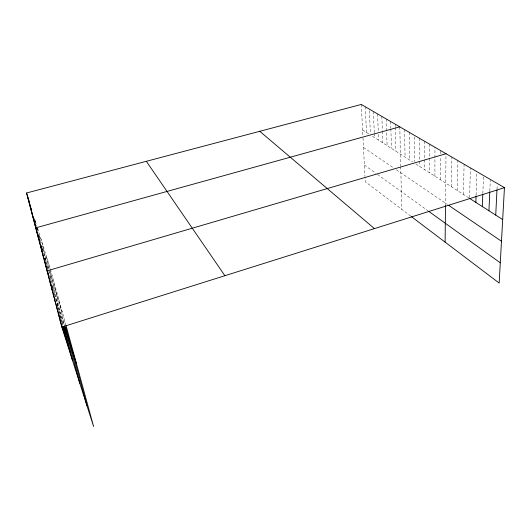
<?xml version="1.0" encoding="UTF-8"?>
<svg xmlns="http://www.w3.org/2000/svg" width="531" height="531" viewBox="0 0 531 531"><rect width="100%" height="100%" fill="white"/><g stroke="black" fill="none" stroke-linecap="round" stroke-linejoin="round"><path stroke-width="0.4" stroke-dasharray="2.65 1.99" d="M434.902 176.192L434.962 147.273M440.252 179.617L440.385 156.937M440.405 153.691L440.425 150.452M445.482 205.451L446.013 153.705M451.469 186.793L451.908 157.13M457.357 190.556L457.934 160.634M463.384 194.412L464.107 164.218M469.57 197.532L470.426 167.896M476.101 195.109L476.845 173.272M482.832 193.47L483.502 176.325M489.821 190.994L490.292 180.288M497.016 189.182L497.222 185.133M362.593 129.942L369.138 134.124M372.477 136.268L412.547 161.895M415.839 163.999L468.86 197.917M363.496 147.465L393.902 168.135M396.411 169.84L447.394 204.481M364.399 165.061L376.041 173.431M377.382 174.4L427.886 210.734M410.742 216.13L365.255 181.695L365.009 176.982M55.709 299.139L58.191 306.971M57.029 304.263L60.036 313.741L58.443 307.754M58.968 311.345L59.459 312.898M60.448 316.011L61.682 319.894M60.381 316.808L62.87 324.647M61.078 320.06L61.583 321.64M61.835 322.436L62.592 324.806M45.049 258.159L46.038 261.305L45.228 258.265M47.086 266.071L48.069 269.184M49.702 275.888L50.704 279.054M50.359 278.768L51.341 281.875M52.483 286.315L53.97 291.015M52.41 286.919L55.41 296.398M54.421 294.154L64.311 325.37M34.508 218.387L34.993 219.927M35.238 220.704L36.938 226.133M37.661 228.436L50.206 268.46M50.432 269.184L65.778 324.62M34.535 219.024L35.995 223.677L35.192 220.677M37.07 228.27L38.059 231.416L37.223 228.29M39.241 236.388L39.971 238.718M41.723 245.561L42.221 247.141M42.414 248.415L43.635 252.285M42.367 248.939L44.823 256.745L42.467 247.931M45.055 257.482L48.52 268.487M48.978 269.947L63.03 314.564M46.555 256.812L49.887 269.098M50.272 270.525L65.147 325.337M40.774 238.366L48.978 268.839M49.788 271.839L64.171 325.264M39.128 235.412L40.037 238.817M40.402 240.191L41.332 243.663M41.903 245.8L42.281 247.22M46.456 262.858L48.135 269.151M48.746 271.441L49.303 273.538M49.868 275.629L50.817 279.206M51.202 280.633L58.244 307.024M60.448 315.281L62.95 324.633M361.286 104.448L362.899 135.836M363.005 138.027L364.97 176.199M365.242 106.744L366.49 132.431M369.35 110.707L370.419 134.164M373.386 111.483L374.289 132.67M374.328 133.487L374.501 137.556M377.574 113.913L378.258 131.164M378.391 134.443L378.623 140.191M381.842 116.395L382.36 130.467M382.393 131.296L382.818 142.879M386.196 118.931L387.099 145.613M390.637 121.513L390.836 128.031M390.862 128.847L391.46 148.408M395.17 124.141L395.237 126.61M395.256 127.433L395.907 151.249M399.79 126.829L400.726 165.918M400.746 166.701L401.761 209.333M404.509 129.571L405.073 157.11M409.321 132.372L409.793 160.13M414.253 136.872L414.585 161.57M419.251 138.146L419.523 166.356M424.375 141.127L424.481 159.001M424.488 159.818L424.541 169.568M429.612 144.166L429.639 157.276M429.639 158.099L429.672 172.847"/><path stroke-width="0.8" d="M445.111 242.143L445.482 205.451M475.856 202.391L476.075 195.919M482.321 206.526L482.798 194.286M488.945 210.761L489.781 191.817M495.728 215.101L496.976 189.998M65.977 325.364L93.609 426.552L61.842 327.056L26.55 192.992L361.286 104.448L504.45 187.669L499.16 283.056L411.406 216.628M61.842 327.056L504.45 187.669M446.013 153.705L47.047 270.856L49.011 277.069M399.79 126.829L35.73 227.865L38.431 236.448M469.543 198.355L502.684 219.549M448.655 205.338L501.476 241.233M428.504 211.179L500.282 262.812M259.765 131.303L374.435 228.615M146.337 161.305L224.892 275.708M59.996 320.067L70.61 353.327M48.513 276.425L51.241 285.041M50.02 282.147L52.27 289.256M51.567 288.028L53.784 295.024M53.16 294.074L54.899 299.564M54.793 300.294L57.056 307.409M63.089 326.386L65.101 332.711M56.478 306.699L59.206 315.261M62.671 326.16L66.886 339.389M58.211 313.283L60.215 319.562M62.466 326.631L68.718 346.258M36.871 232.193L39.593 240.848M38.033 236.627L39.984 242.8M40.469 244.346L41.199 246.663M39.228 241.16L41.683 248.946M40.456 245.813L42.188 251.302M41.703 250.572L43.708 256.904M44.206 258.484L44.956 260.86M42.991 255.457L45.938 264.783M44.312 260.462L47.033 269.078M45.659 265.593L47.412 271.122M47.909 272.702L48.66 275.071M64.556 326.153L76.418 363.609M26.55 192.992L28.959 200.685M27.486 196.536L29.915 204.296M28.435 200.16L31.137 208.756M29.411 203.858L31.634 210.946M30.406 207.641L32.583 214.584M31.422 211.504L33.619 218.506M32.464 215.46L34.19 220.942M35.172 224.075L35.909 226.425M33.526 219.502L35.763 226.604M34.615 223.637L36.812 230.607M37.296 232.153L38.026 234.476M65.565 326.89L86.938 405.664M64.37 326.014L79.783 383.256M63.368 326.213L72.548 360.609"/></g></svg>
